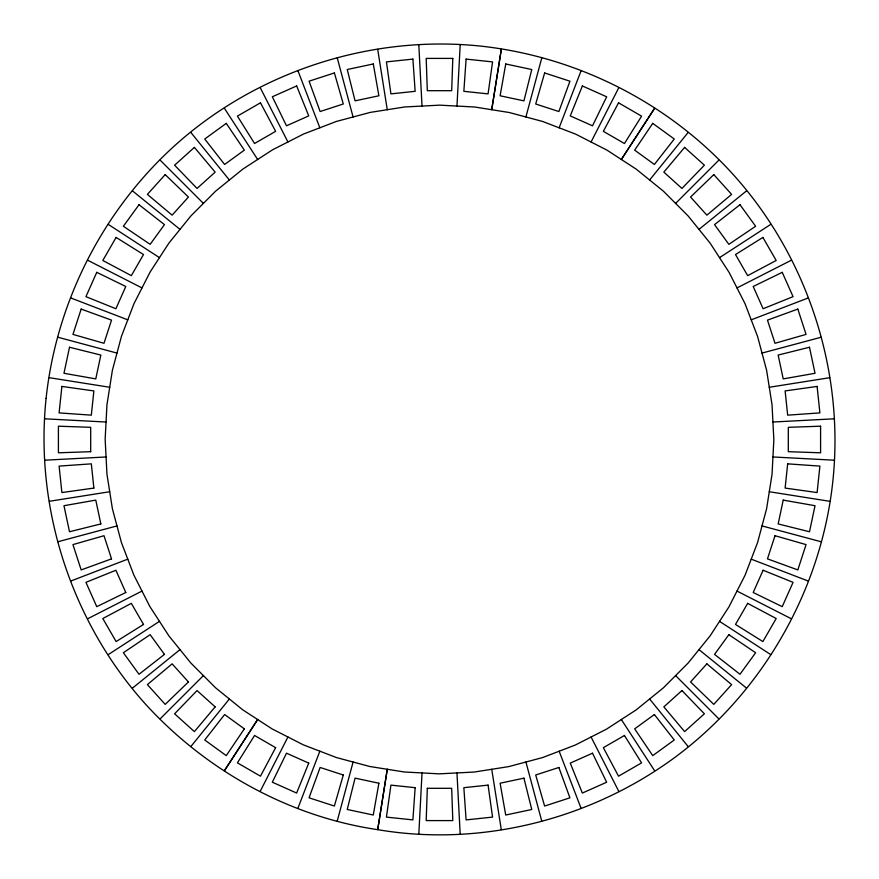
<?xml version="1.0" encoding="UTF-8"?>
<svg xmlns="http://www.w3.org/2000/svg" width="879" height="879" viewBox="0 0 879 879"><rect width="100%" height="100%" fill="white"/><g stroke="black" fill="none" stroke-linecap="round" stroke-linejoin="round"><path stroke-width="1.32" d="M319.857 751.215L303.288 744.832L272.116 728.922L242.769 709.847L215.586 687.807L190.864 663.041L168.856 635.825L149.815 606.455L133.949 575.262L121.434 542.585L112.402 508.765L106.952 474.199L105.15 439.247L106.952 404.801L112.402 370.235L121.434 336.415L133.949 303.738L150.067 272.105L168.856 243.175L190.864 215.959L215.586 191.193L242.769 169.153L272.545 149.815L303.738 133.949L336.415 121.434L370.235 112.402L404.801 106.952L439.753 105.15L474.704 107.007L509.249 112.512L542.574 121.445L559.132 127.818L581.096 70.727M559.143 127.785L575.712 134.168L606.884 150.078L636.231 169.153L663.414 191.193L688.136 215.959L710.144 243.175L729.185 272.545L745.051 303.738L757.566 336.415L766.598 370.235L772.048 404.801L773.85 439.753L772.048 474.199L766.598 508.765L757.566 542.585L745.051 575.262L728.933 606.895L710.144 635.825L688.136 663.041L663.414 687.807L636.231 709.847L606.455 729.185L575.262 745.051L542.585 757.566L508.765 766.598L474.199 772.048L439.247 773.85L404.296 771.993L369.751 766.488L336.426 757.555L319.868 751.182L297.904 808.273M418.822 833.984L422.03 772.927M456.97 106.073L460.178 45.016M525.895 117.017L541.772 57.948M337.228 821.052L353.105 761.983M591.062 142.024L618.871 87.548M260.129 791.452L287.938 736.976M190.908 746.491L229.386 698.97M649.614 180.03L688.092 132.509M160.176 718.824L203.412 675.588M675.588 203.412L718.824 160.176M132.509 688.092L180.03 649.614M698.97 229.386L746.491 190.908M108.205 654.646L159.484 621.343M719.516 257.657L770.795 224.354M87.537 618.838L142.013 591.073M736.987 287.927L791.463 260.162M70.716 581.063L127.796 559.154M751.204 319.846L808.284 297.937M57.937 541.739L116.995 525.917M762.005 353.083L821.063 337.261M49.345 501.294L109.732 491.735M769.268 387.265L829.655 377.706M45.016 460.178L106.073 456.97M772.927 422.03L833.984 418.822M45.016 418.822L106.073 422.03M772.927 456.97L833.984 460.178M49.345 377.706L109.732 387.265M769.268 491.735L829.655 501.294M57.937 337.261L116.995 353.083M762.005 525.917L821.063 541.739M70.716 297.937L127.796 319.846M751.204 559.154L808.284 581.063M87.537 260.162L142.013 287.927M736.987 591.073L791.463 618.838M108.205 224.354L159.484 257.657M719.516 621.343L770.795 654.646M132.509 190.908L180.03 229.386M698.97 649.614L746.491 688.092M160.176 160.176L203.412 203.412M675.588 675.588L718.824 718.824M190.908 132.509L229.386 180.03M649.614 698.97L688.092 746.491M224.354 108.205L257.657 159.484M621.343 719.516L654.646 770.795M260.162 87.537L287.927 142.013M591.073 736.987L618.838 791.463M297.937 70.716L319.846 127.796M559.154 751.204L581.063 808.284M337.261 57.937L353.083 116.995M525.917 762.005L541.739 821.063M377.706 49.345L387.265 109.732M491.735 769.268L501.294 829.655M418.822 45.016L422.03 106.073M456.97 772.927L460.178 833.984M427.315 788.309L426.194 820.59L452.806 820.59L451.685 788.309L427.315 788.309M452.806 58.41L451.685 90.691L427.315 90.691L426.194 58.41L452.806 58.41M46.093 398.407C34.567 508.523 71.562 622.134 145.716 704.365C206.104 770.454 288.839 816.58 377.673 829.655C480.066 847.07 588.227 820.019 672.204 759.357C761.752 694.234 821.425 590.721 832.907 480.593C844.433 370.477 807.438 256.866 733.284 174.635C668.348 102.722 576.822 56.531 480.593 46.093C370.477 34.567 256.866 71.562 174.635 145.716C102.854 210.685 56.333 302.134 46.093 398.407M415.152 787.672L412.899 819.898L386.43 817.107L390.924 785.123L415.152 787.672M466.101 59.102L463.848 91.328L488.076 93.877L492.57 61.893L466.101 59.102M61.893 386.43L59.102 412.899L91.328 415.152L93.877 390.924L61.893 386.43M787.672 463.848L785.123 488.076L817.107 492.57L819.898 466.101L787.672 463.848M501.327 49.345L491.724 109.721L501.294 49.367M387.265 769.268L377.706 829.633L387.276 769.279M505.744 63.98L500.107 95.778L523.939 100.865L531.773 69.529L505.744 63.98M378.893 783.222L373.256 815.02L347.227 809.471L355.061 778.135L378.893 783.222M69.507 347.249L63.969 373.289L95.778 378.893L100.843 355.061L69.507 347.249M783.222 500.107L778.157 523.939L809.493 531.751L815.031 505.711L783.222 500.107M544.628 72.957L535.707 103.997L558.868 111.545L569.944 81.198L544.628 72.957M343.293 775.003L334.372 806.043L309.056 797.802L320.132 767.455L343.293 775.003M81.176 309.078L72.946 334.394L103.997 343.293L111.523 320.132L81.176 309.078M775.003 535.707L767.477 558.868L797.824 569.922L806.054 544.606L775.003 535.707M582.37 85.955L570.251 115.896L592.501 125.818L606.675 96.8L582.37 85.955M308.749 763.104L296.63 793.045L272.325 782.2L286.499 753.182L308.749 763.104M96.767 272.336L85.944 296.652L115.896 308.749L125.796 286.499L96.767 272.336M763.104 570.251L753.204 592.501L782.233 606.664L793.056 582.348L763.104 570.251M618.541 102.821L603.357 131.334L624.442 143.53L641.582 116.149L618.541 102.821M275.643 747.666L260.459 776.179L237.418 762.851L254.558 735.47L275.643 747.666M116.116 237.429L102.81 260.481L131.334 275.643L143.508 254.547L116.116 237.429M747.666 603.357L735.492 624.453L762.884 641.571L776.19 618.519L747.666 603.357M257.657 719.516L224.354 770.795L257.679 719.505M654.646 108.205L621.343 159.484L654.646 108.271M244.329 728.856L226.266 755.632L204.73 739.986L224.617 714.539L244.329 728.856M652.734 123.368L634.671 150.144L654.383 164.461L674.27 139.014L652.734 123.368M139.014 204.73L123.368 226.266L150.144 244.329L164.461 224.617L139.014 204.73M728.856 634.671L714.539 654.383L739.986 674.27L755.632 652.734L728.856 634.671M215.157 706.87L194.391 731.614L174.613 713.803L197.05 690.564L215.157 706.87M684.609 147.386L663.843 172.13L681.95 188.436L704.387 165.197L684.609 147.386M165.197 174.613L147.386 194.391L172.13 215.157L188.436 197.05L165.197 174.613M706.87 663.843L690.564 681.95L713.803 704.387L731.614 684.609L706.87 663.843M188.436 681.95L165.197 704.387L147.386 684.609L172.13 663.843L188.436 681.95M713.803 174.613L690.564 197.05L706.87 215.157L731.614 194.391L713.803 174.613M194.391 147.386L174.613 165.197L197.05 188.436L215.157 172.13L194.391 147.386M681.95 690.564L663.843 706.87L684.609 731.614L704.387 713.803L681.95 690.564M164.461 654.383L139.014 674.27L123.368 652.734L150.144 634.671L164.461 654.383M739.986 204.73L714.539 224.617L728.856 244.329L755.632 226.266L739.986 204.73M226.266 123.368L204.73 139.014L224.617 164.461L244.329 150.144L226.266 123.368M654.383 714.539L634.671 728.856L652.734 755.632L674.27 739.986L654.383 714.539M143.508 624.453L116.116 641.571L102.81 618.519L131.334 603.357L143.508 624.453M762.884 237.429L735.492 254.547L747.666 275.643L776.19 260.481L762.884 237.429M260.481 102.81L237.429 116.116L254.547 143.508L275.643 131.334L260.481 102.81M624.453 735.492L603.357 747.666L618.519 776.19L641.571 762.884L624.453 735.492M125.796 592.501L96.767 606.664L85.944 582.348L115.896 570.251L125.796 592.501M782.233 272.336L753.204 286.499L763.104 308.749L793.056 296.652L782.233 272.336M296.652 85.944L272.336 96.767L286.499 125.796L308.749 115.896L296.652 85.944M592.501 753.204L570.251 763.104L582.348 793.056L606.664 782.233L592.501 753.204M111.523 558.868L81.176 569.922L72.946 544.606L103.997 535.707L111.523 558.868M797.824 309.078L767.477 320.132L775.003 343.293L806.054 334.394L797.824 309.078M334.394 72.946L309.078 81.176L320.132 111.523L343.293 103.997L334.394 72.946M558.868 767.477L535.707 775.003L544.606 806.054L569.922 797.824L558.868 767.477M100.843 523.939L69.507 531.751L63.969 505.711L95.778 500.107L100.843 523.939M809.493 347.249L778.157 355.061L783.222 378.893L815.031 373.289L809.493 347.249M373.289 63.969L347.249 69.507L355.061 100.843L378.893 95.778L373.289 63.969M523.939 778.157L500.107 783.222L505.711 815.031L531.751 809.493L523.939 778.157M93.877 488.076L61.893 492.57L59.102 466.101L91.328 463.848L93.877 488.076M817.107 386.43L785.123 390.924L787.672 415.152L819.898 412.899L817.107 386.43M412.899 59.102L386.43 61.893L390.924 93.877L415.152 91.328L412.899 59.102M488.076 785.123L463.848 787.672L466.101 819.898L492.57 817.107L488.076 785.123M90.691 451.685L58.41 452.806L58.41 426.194L90.691 427.315L90.691 451.685M820.59 426.194L788.309 427.315L788.309 451.685L820.59 452.806L820.59 426.194"/></g></svg>
